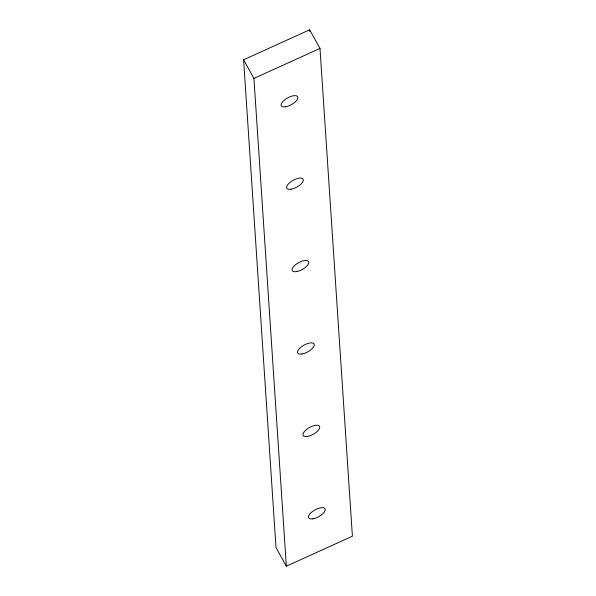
<?xml version="1.0" encoding="UTF-8"?>
<svg xmlns="http://www.w3.org/2000/svg" width="596" height="596" viewBox="0 0 596 596"><rect width="100%" height="100%" fill="white"/><g stroke="black" fill="none" stroke-linecap="round" stroke-linejoin="round"><path stroke-width="0.89" d="M243.6 59.779L309.659 29.8L319.992 48.44L352.4 536.221L286.341 566.2L276.008 547.56L243.6 59.779L253.933 78.419L286.341 566.2M253.933 78.419L319.992 48.44M309.659 29.8L309.786 31.655M290.997 189.237A9.357 3.867 -29 0 0 303.349 179.895A9.357 3.867 -29 0 0 290.513 181.989A9.357 3.867 -29 0 0 290.997 189.237M285.521 106.818A9.357 3.867 -29 0 0 297.873 97.483A9.357 3.867 -29 0 0 285.037 99.569A9.357 3.867 -29 0 0 285.521 106.818M301.949 354.024A9.357 3.867 -29 0 0 314.293 344.689A9.357 3.867 -29 0 0 301.464 346.775A9.357 3.867 -29 0 0 301.949 354.024M296.473 271.612A9.357 3.867 -29 0 0 308.817 262.27A9.357 3.867 -29 0 0 295.988 264.363A9.357 3.867 -29 0 0 296.473 271.612M312.893 518.818A9.357 3.867 -29 0 0 325.245 509.476A9.357 3.867 -29 0 0 312.416 511.569A9.357 3.867 -29 0 0 312.893 518.818M307.417 436.399A9.357 3.867 -29 0 0 319.769 427.064A9.357 3.867 -29 0 0 306.94 429.15A9.357 3.867 -29 0 0 307.417 436.399"/></g></svg>
